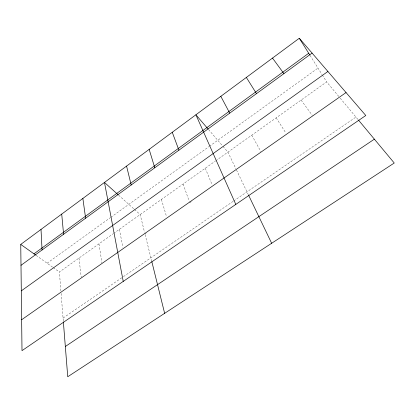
<?xml version="1.0" encoding="UTF-8"?>
<svg xmlns="http://www.w3.org/2000/svg" width="415" height="415" viewBox="0 0 415 415"><rect width="100%" height="100%" fill="white"/><g stroke="black" fill="none" stroke-linecap="round" stroke-linejoin="round"><path stroke-width="0.31" stroke-dasharray="2.08 1.56" d="M47.097 263.224L110.323 217.683M110.836 217.315L208.89 146.682M209.414 146.308L317.999 68.086M60.901 290.899L59.397 272.007L113.072 233.827M113.596 233.453L215.281 161.129M215.805 160.755L326.657 81.911L338.972 96.69M144.985 234.034L146.038 233.297M189.728 202.717L191.305 201.612M63.064 318.072L122.907 276.997M123.437 276.639L233.22 201.291M233.749 200.927L355.956 117.061M36.069 255.35L52.736 267.25M53.25 267.613L59.397 272.007M118.566 195.123L134.019 209.036M134.491 209.461L140.161 214.56L144.519 232.151M208.558 129.553L222.637 145.981M223.042 146.454L227.918 152.139L235.933 168.838M340.212 98.173L357.989 119.51M301.119 100.077L312.293 115.386M276.162 117.829L285.873 133.059M310.083 55.449L321.999 74.467M322.331 75.001L326.657 81.911M251.77 135.176L260.781 151.428M236.483 169.989L248.357 194.734M205.275 168.246L212.112 184.768M183.108 184.011L189.302 201.514M161.409 199.449L166.56 216.697M145.141 234.646L151.651 260.926M119.349 229.365L122.959 247.335M98.957 243.864L101.934 262.773M78.98 258.078L81.231 277.282M61.104 293.41L63.319 321.226"/><path stroke-width="0.62" d="M20.75 244.414L299.303 38.247L365.791 115.5L22.005 350.649L20.75 244.414L35.545 254.976M33.968 253.85L308.708 53.255M20.999 265.32L312.085 53.094M21.3 290.863L327.897 71.468M21.642 319.742L346.048 92.555M65.331 346.504L374.372 139.165M118.099 194.702L104.476 182.444L123.234 281.406M208.138 129.065L195.896 114.784L235.808 204.408M358.399 119.997L394.25 163.017L67.744 376.753L63.371 321.858M272.499 58.084L283.927 73.621M299.303 38.247L309.74 54.905M246.349 77.439L256.486 93.629M220.822 96.337L229.734 113.134M248.632 195.309L271.654 243.273M172.261 132.276L178.917 150.183M149.161 149.374L154.774 167.785M151.807 261.549L164.641 313.325M126.57 166.093L131.187 184.981M82.865 198.443L85.62 218.207M61.716 214.099L63.599 234.262M41.012 229.417L42.06 249.965"/></g></svg>
